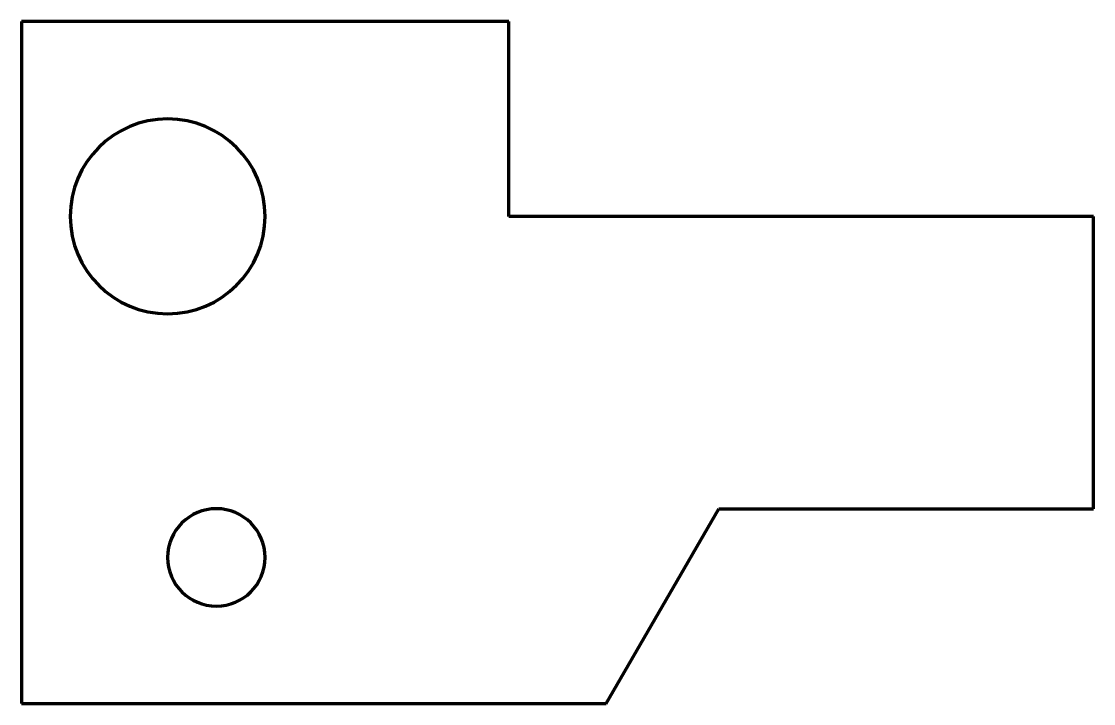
# Model space of a CAD drawing. Extents: x -91 to 19, y -28 to 42.
import ezdxf

# ---------------------------------------------------------------- set-up
doc = ezdxf.new("R2010")
doc.units = 0
doc.layers.add('s100-new-custom-style', color=7, linetype='CONTINUOUS')

msp = doc.modelspace()

# ---------------------------------------------------------------- linework, layer by layer
at = {"layer": 's100-new-custom-style', "linetype": 'CONTINUOUS', "lineweight": 70, "true_color": 0x000000}
for p, q in [((-91.01, 41.62), (-91.01, -28.38)), ((-41.01, 41.62), (-91.01, 41.62)), ((-41.01, 21.62), (-41.01, 41.62)), ((18.99, 21.62), (-41.01, 21.62)), ((18.99, -8.38), (18.99, 21.62)), ((-31.01, -28.38), (-19.46, -8.38)), ((-19.46, -8.38), (18.99, -8.38)), ((-91.01, -28.38), (-31.01, -28.38))]:
    msp.add_line(p, q, dxfattribs=at)
for centre, radius, start, end in [((-76.01, 21.62), 10, 90, 180), ((-76.01, 21.62), 10, 0, 90), ((-76.01, 21.62), 10, 180, -90), ((-76.01, 21.62), 10, -90, 0), ((-71.01, -13.38), 5, 90, 180), ((-71.01, -13.38), 5, 0, 90), ((-71.01, -13.38), 5, 180, -90), ((-71.01, -13.38), 5, -90, 0)]:
    msp.add_arc(centre, radius, start, end, dxfattribs=at)

doc.saveas('drawing.dxf')
